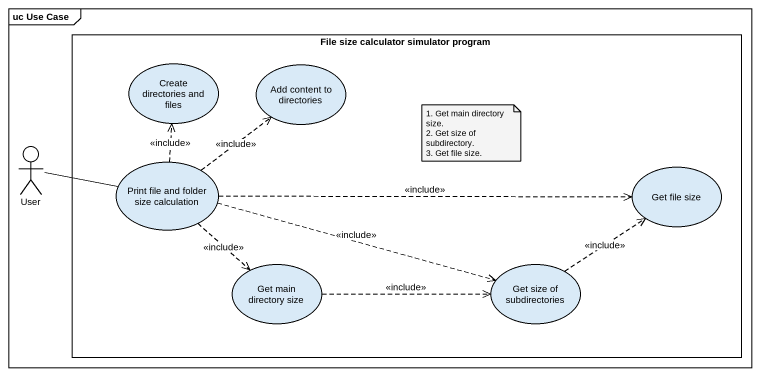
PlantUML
@startuml
mainframe uc Use Case
rectangle "File size calculator simulator program" as File_size_calculator {
  usecase "Create directories and files" as Create_directories_and_files
  usecase "Add content to directories" as Add_content_to_directories
  usecase "Print file and folder size calculation" as Print_file_and_folder_size
  usecase "Get file size" as Get_file_size
  usecase "Get main directory size" as Get_main_directory_size
  usecase "Get size of subdirectories" as Get_size_of_subdirectories
}
actor User
User -right- Print_file_and_folder_size
Print_file_and_folder_size .up.> Create_directories_and_files : <<include>>
Print_file_and_folder_size .up.> Add_content_to_directories : <<include>>
Print_file_and_folder_size .right.> Get_file_size : <<include>>
Print_file_and_folder_size ..> Get_main_directory_size : <<include>>
Print_file_and_folder_size .right.> Get_size_of_subdirectories : <<include>>
Get_main_directory_size .right.> Get_size_of_subdirectories : <<include>>
Get_size_of_subdirectories .up.> Get_file_size : <<include>>
note as N1
  1. Get main directory size.
  2. Get size of subdirectory.
  3. Get file size.
end note
@enduml
